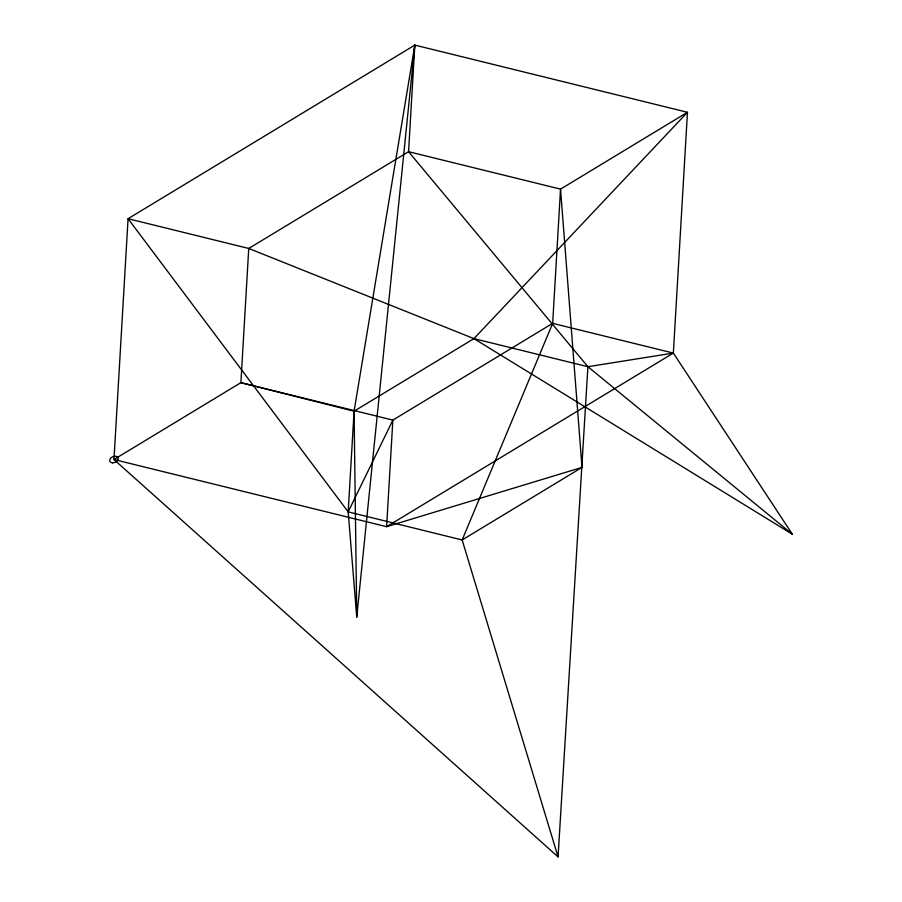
<?xml version="1.0" encoding="UTF-8"?>
<svg xmlns="http://www.w3.org/2000/svg" width="902" height="902" viewBox="0 0 902 902"><rect width="100%" height="100%" fill="white"/><g stroke="black" fill="none" stroke-linecap="round" stroke-linejoin="round"><path stroke-width="1.35" d="M582.015 467.383L386.608 526.689L113.968 459.513L240.89 382.662L354.08 411.211L473.945 338.633L687.459 112.288L560.537 189.127L582.015 467.383L462.151 539.96L348.183 511.874L354.08 411.211L414.819 45.1L687.459 112.288L673.354 353.077L792.339 534.209L473.945 338.633L248.749 248.456L128.073 218.712L113.968 459.513L558.067 856.9L587.912 366.719L408.572 151.683L414.819 45.1L128.073 218.712L348.183 511.874L356.752 617.081L414.819 45.1M348.183 511.874L392.855 420.106L552.667 323.344L673.354 353.077L386.608 526.689L392.855 420.106L240.89 382.662L248.749 248.456L408.572 151.683L560.537 189.127L552.667 323.344L462.151 539.96L558.067 856.9M473.945 338.633L587.912 366.719L673.354 353.077M587.912 366.719L792.339 534.209M354.08 411.211L356.752 617.081M112.671 462.827A4.521 3.033 -23.7 0 0 118.173 457.889A4.521 3.033 -23.7 0 0 111.059 457.821A4.521 3.033 -23.7 0 0 112.671 462.827"/></g></svg>
